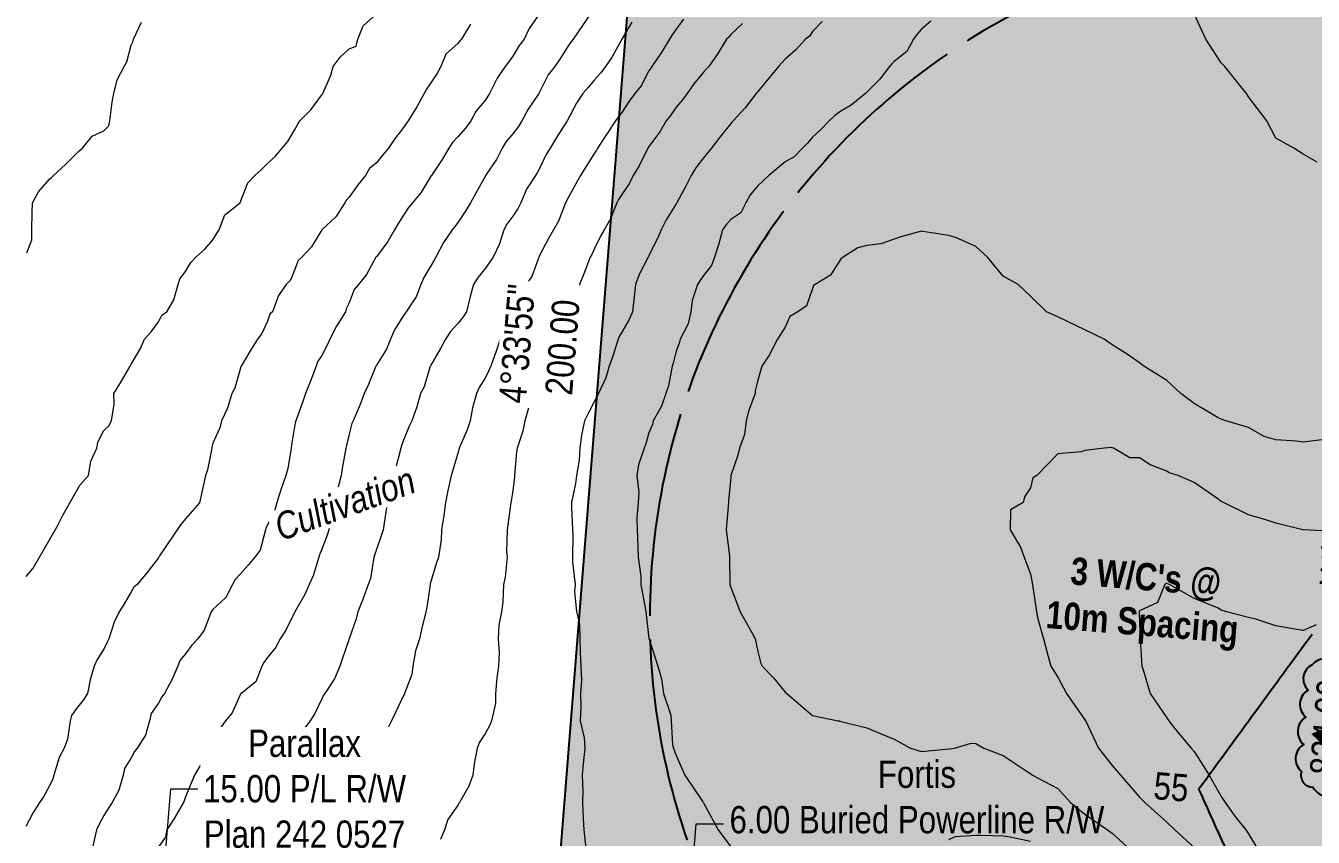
# Model space of a CAD drawing. Extents: x 313085 to 315454, y 5821561 to 5823788.
# Drawn here: x 313276.9 to 313749.2, y 5821940.9 to 5822238.4 of the extents above; entities that cross this region are included whole.
import ezdxf
from ezdxf.enums import TextEntityAlignment as Align

# ---------------------------------------------------------------- set-up
doc = ezdxf.new("R2010")
doc.units = 0
doc.header["$LTSCALE"] = 5
doc.header["$PDSIZE"] = 0.5
doc.linetypes.add('foc-BUFFER', pattern=[16.75, 15, -1.75])
doc.layers.get('Defpoints').update_dxf_attribs({"color": 9})
for name, color, linetype in [('AUX-BUFFER', 7, 'foc-BUFFER'), ('L-BD1', 253, 'Continuous'), ('P-ELEVATION', 7, 'Continuous'), ('P-PROPOSED', 10, 'Continuous'), ('P-PROPOSED-H', 21, 'Continuous'), ('P-TXT', 4, 'Continuous')]:
    doc.layers.add(name, color=color, linetype=linetype)
for name, color, linetype, lineweight in [('C-RW-T', 13, 'Continuous', 9), ('F-EZE-T', 190, 'Continuous', 9), ('T-TEXT', 48, 'Continuous', 18), ('T-TIE-T', 201, 'Continuous', 18)]:
    doc.layers.add(name, color=color, linetype=linetype, lineweight=lineweight)
doc.layers.add('C-TOPO-MAJR', color=7, linetype='Continuous', lineweight=15, true_color=0xd3aa5f)
doc.layers.add('C-TOPO-MINR', color=7, linetype='Continuous', lineweight=13, true_color=0xe9d5af)
doc.styles.add('80', font='ARIALN.TTF', dxfattribs={"height": 10})
doc.styles.add('80CG', font='ARIALN.TTF', dxfattribs={"height": 10})
doc.styles.add('80L', font='ARIALN.TTF', dxfattribs={"height": 10})
doc.styles.add('80LS', font='ARIALNI.TTF', dxfattribs={"height": 10})
doc.dimstyles.new('Compass 5 000', dxfattribs={"dimscale": 5, "dimtxt": 9, "dimasz": 2, "dimexe": 0.2, "dimexo": 0.0625, "dimgap": 0.5, "dimtad": 0, "dimtih": 1, "dimtoh": 1, "dimzin": 0, "dimdsep": 46, "dimtxsty": '80CG', "dimcen": 0.1, "dimse1": 1, "dimse2": 1, "dimclrd": 256, "dimclrt": 256, "dimaunit": 1, "dimadec": 4, "dimazin": 0, "dimtfac": 0.06, "dimtofl": 0, "dimtmove": 0, "dimatfit": 1, "dimfxl": 0.2, "dimtolj": 1, "dimtzin": 0, "dimlwd": -1, "dimarcsym": 0})

# ---------------------------------------------------------------- blocks, each defined once
blk = doc.blocks.new('wa')
at = {"layer": 'P-ELEVATION'}
h = blk.add_hatch(color=111, dxfattribs=at)
h.dxf.hatch_style = 1
edge = h.paths.add_edge_path()
edge.add_arc((-17.35, -4.5), 6.1, 215, 325)
edge.add_arc((-7.35, -4.5), 6.1, 215, 325)
edge.add_arc((2.65, -4.5), 6.1, 215, 325)
edge.add_arc((12.65, -4.5), 6.1, 215, 325)
edge.add_arc((18.14, -3.7), 4.32, 263.4336, 373.4336)
edge.add_arc((18.85, 2.3), 6.1, 305, 415)
edge.add_arc((17.45, 4.39), 5.69, 30.6955, 140.6955)
edge.add_arc((8.05, 4.5), 6.1, 35, 145)
edge.add_arc((-1.95, 4.5), 6.1, 35, 145)
edge.add_arc((-11.95, 4.5), 6.1, 35, 145)
edge.add_arc((-18.04, 3.81), 4.33, 75.4261, 185.4261)
edge.add_arc((-18.36, -2.3), 6.96, 125, 235)
at = {"color": 240, "flags": 128}
blk.add_lwpolyline([(-22.35, -8, 0.520567), (-12.35, -8, 0.520567), (-2.35, -8, 0.520567), (7.65, -8, 0.520567), (17.65, -8, 0.520567), (22.35, -2.7, 0.520567), (22.35, 7.3, 0.520567), (13.05, 8, 0.520567), (3.05, 8, 0.520567), (-6.95, 8, 0.520567), (-16.95, 8, 0.520567), (-22.35, 3.4, 0.520567)], format="xyb", close=True, dxfattribs=at)
at = {"layer": 'P-ELEVATION', "color": 240, "flags": 128}
blk.add_lwpolyline([(0, 0, 12.5, 0, 0), (-12.42, -6.43, 0, 0, 0)], format="xyseb", dxfattribs=at)
at = {"layer": 'P-ELEVATION', "color": 240, "style": '80'}
blk.add_attdef('ELEVATION', text='', height=10, dxfattribs=at).set_placement((0, 0), align=Align.MIDDLE_CENTER)
blk = doc.blocks.new('*D40')
at = {"layer": 'C-RW-T', "transparency": 16777216}
for p, q in [((313327.61, 5821927.86), (313330.06, 5821958.62)), ((313330.06, 5821958.62), (313340.06, 5821958.62)), ((313323.03, 5821870.55), (313322.24, 5821860.58))]:
    blk.add_line(p, q, dxfattribs=at)
at = {"layer": 'C-RW-T', "linetype": 'Continuous', "transparency": 16777216}
for points in [[(313325.95, 5821928), (313329.27, 5821927.73), (313326.81, 5821917.9)], [(313321.37, 5821870.68), (313324.69, 5821870.42), (313323.83, 5821880.52)]]:
    blk.add_solid(points, dxfattribs=at)
at = {"layer": 'Defpoints', "color": 0, "linetype": 'Continuous', "transparency": 16777216}
for p in [(313742.39, 5821884.71), (313323.83, 5821880.52), (313739.41, 5821847.34)]:
    blk.add_point(p, dxfattribs=at)
at = {"layer": 'C-RW-T', "linetype": 'Continuous', "transparency": 16777216, "insert": (313379.15, 5821958.62), "char_height": 10, "attachment_point": 5, "style": '80CG', "bg_fill": 3, "box_fill_scale": 1.1, "bg_fill_color": 256, "bg_fill_true_color": 13158600, "bg_fill_transparency": 0}
blk.add_mtext('\\A1;Parallax\\P15.00 P/L R/W\\PPlan 242 0527', dxfattribs=at)
blk = doc.blocks.new('*D47')
at = {"layer": 'Defpoints', "color": 0, "transparency": 16777216}
for p in [(313520.54, 5821917.47), (313569.52, 5821913.56), (313568.33, 5821898.61)]:
    blk.add_point(p, dxfattribs=at)
at = {"layer": 'F-EZE-T', "transparency": 16777216}
for p, q in [((313521.33, 5821927.44), (313522.8, 5821945.82)), ((313522.8, 5821945.82), (313532.8, 5821945.82)), ((313518.55, 5821892.56), (313517.75, 5821882.59))]:
    blk.add_line(p, q, dxfattribs=at)
for points in [[(313519.67, 5821927.58), (313522.99, 5821927.31), (313520.54, 5821917.47)], [(313516.89, 5821892.69), (313520.21, 5821892.42), (313519.34, 5821902.52)]]:
    blk.add_solid(points, dxfattribs=at)
at = {"layer": 'F-EZE-T', "transparency": 16777216, "insert": (313603.81, 5821945.82), "char_height": 10, "attachment_point": 5, "style": '80CG', "bg_fill": 1, "box_fill_scale": 1.1, "bg_fill_color": 21, "bg_fill_transparency": 0}
blk.add_mtext('\\A1;Fortis\\P6.00 Buried Powerline R/W\\PReg.# 222 283 283', dxfattribs=at)

msp = doc.modelspace()

# ---------------------------------------------------------------- hatches: boundary and pattern name
at = {"layer": 'P-PROPOSED-H'}
h = msp.add_hatch(color=256, dxfattribs=at)
h.dxf.hatch_style = 1
h.paths.add_polyline_path([(313966.114, 5821829.221), (313467.756, 5821869.017), (313507.552, 5822367.376), (314005.91, 5822327.579)])

# ---------------------------------------------------------------- linework, layer by layer
at = {"layer": 'AUX-BUFFER', "color": 251, "linetype": 'foc-BUFFER', "flags": 128}
msp.add_lwpolyline([(313785.719, 5821768.396, 1), (313825.516, 5822266.754), (313775.68, 5822270.734, 1), (313735.884, 5821772.376)], format="xyb", close=True, dxfattribs=at)
at = {"layer": 'C-TOPO-MAJR', "linetype": 'Continuous', "lineweight": 15, "flags": 128}
for points, elevation in [([(313277.059, 5822036.474), (313279.543, 5822039.587), (313288.441, 5822054.878), (313290.378, 5822058.741), (313296.718, 5822070.037), (313299.876, 5822073.575), (313300.72, 5822078.757), (313302.911, 5822083.573), (313303.317, 5822085.793), (313305.536, 5822089.99), (313307.323, 5822091.784), (313308.339, 5822093.571), (313309.368, 5822099.737), (313309.227, 5822103.569), (313311.622, 5822107.481), (313315.145, 5822113.566), (313315.299, 5822113.801), (313315.534, 5822114.338), (313319.014, 5822120.085), (313320.419, 5822123.564), (313322.94, 5822126.156), (313325.532, 5822129.877), (313326.807, 5822132.287), (313328.619, 5822133.562), (313331.183, 5822137.909), (313332.784, 5822143.56), (313333.419, 5822145.67), (313335.53, 5822148.358), (313337.467, 5822151.62), (313339.321, 5822153.558), (313342.573, 5822156.512), (313345.528, 5822159.886), (313346.904, 5822162.179), (313347.84, 5822163.555), (313349.925, 5822169.155), (313355.483, 5822173.553), (313355.504, 5822173.575), (313355.525, 5822173.626), (313358.291, 5822180.786), (313360.856, 5822183.551), (313363.342, 5822185.732), (313365.523, 5822187.907), (313368.504, 5822190.568), (313371, 5822193.549), (313373.049, 5822196.02), (313375.521, 5822200.158), (313376.721, 5822202.346), (313377.4, 5822203.546), (313381.501, 5822207.564), (313385.519, 5822213.105), (313385.749, 5822213.314), (313385.913, 5822213.544), (313388.744, 5822220.316), (313389.62, 5822223.542), (313392.163, 5822226.895), (313395.516, 5822229.982), (313398.116, 5822230.94), (313398.731, 5822233.54), (313400.69, 5822238.365), (313405.514, 5822242.864)], 2074.539), ([(313518.201, 5822240.826), (313515.49, 5822237.243), (313513.968, 5822235.062), (313513.044, 5822233.54), (313510.198, 5822228.834), (313506.495, 5822223.542), (313506.127, 5822222.907), (313505.492, 5822221.871), (313502.588, 5822216.448), (313500.367, 5822213.544), (313498.259, 5822210.78), (313495.494, 5822206.662), (313494.164, 5822204.877), (313493.254, 5822203.546), (313490.172, 5822198.871), (313486.641, 5822193.549), (313486.216, 5822192.83), (313485.497, 5822191.765), (313482.388, 5822186.659), (313480.362, 5822183.551), (313478.631, 5822180.419), (313475.499, 5822174.736), (313475.125, 5822173.927), (313474.904, 5822173.553), (313472.302, 5822166.753), (313470.419, 5822163.555), (313468.614, 5822160.442), (313465.501, 5822154.498), (313465.184, 5822153.875), (313465.095, 5822153.558), (313462.527, 5822146.534), (313460.439, 5822143.56), (313459.191, 5822139.872), (313457.291, 5822133.562), (313456.652, 5822132.413), (313455.503, 5822130.691), (313452.785, 5822126.282), (313450.903, 5822123.564), (313449.542, 5822119.528), (313447.449, 5822113.566), (313446.85, 5822112.221), (313445.505, 5822109.51), (313443.272, 5822105.803), (313442.235, 5822103.569), (313440.795, 5822098.281), (313439.897, 5822093.571), (313438.828, 5822090.25), (313435.913, 5822083.573), (313435.816, 5822083.264), (313435.508, 5822082.134), (313433.586, 5822075.497), (313432.971, 5822073.575), (313431.65, 5822067.435), (313430.899, 5822063.578), (313430.232, 5822058.855), (313429.424, 5822053.58), (313429.21, 5822049.88), (313428.234, 5822043.582), (313427.595, 5822041.497), (313425.51, 5822034.636), (313425.273, 5822033.821), (313425.206, 5822033.584), (313424.033, 5822025.063), (313423.667, 5822023.586), (313422.047, 5822017.051), (313421.292, 5822013.589), (313419.832, 5822009.268), (313418.848, 5822003.591), (313418.512, 5822000.591), (313415.866, 5821993.593), (313415.787, 5821993.318), (313415.512, 5821992.875), (313412.536, 5821986.571), (313411.094, 5821983.595), (313409.225, 5821979.884), (313406.087, 5821973.598), (313405.982, 5821973.13), (313405.514, 5821972.078), (313402.945, 5821966.17), (313400.992, 5821963.6), (313398.634, 5821960.482), (313395.516, 5821956.319), (313394.401, 5821954.717), (313394.102, 5821953.602), (313392.189, 5821946.932), (313389.647, 5821943.604), (313388.696, 5821940.427)], 2079.538), ([(313755.437, 5822053.17), (313745.454, 5822053.564), (313745.439, 5822053.563), (313745.386, 5822053.58), (313735.441, 5822056.102), (313731.738, 5822057.283), (313725.443, 5822059.162), (313716.208, 5822063.578), (313715.445, 5822063.989), (313713.813, 5822065.21), (313705.448, 5822070.933), (313699.682, 5822073.575), (313696.335, 5822074.461), (313695.45, 5822075.153), (313689.372, 5822077.496), (313685.452, 5822079.961), (313681.862, 5822079.983), (313675.879, 5822083.573), (313675.454, 5822083.688), (313675.297, 5822083.731), (313672.5, 5822083.573), (313665.457, 5822082.67), (313664.051, 5822082.168), (313655.459, 5822081.453), (313647.804, 5822073.575), (313646.353, 5822072.683), (313645.461, 5822069.045), (313643.311, 5822065.728), (313642.81, 5822063.578), (313638.142, 5822060.899), (313637.971, 5822053.58), (313641.767, 5822047.276), (313643.143, 5822043.582), (313645.461, 5822037.318), (313646.206, 5822033.584), (313646.34, 5822032.705), (313647.624, 5822023.586), (313648.098, 5822020.95), (313650.194, 5822013.589), (313651.949, 5822007.101), (313652.964, 5822003.591), (313655.459, 5821999.524), (313658.622, 5821993.593), (313665.457, 5821983.945), (313665.669, 5821983.595), (313665.83, 5821983.222), (313670.429, 5821973.598), (313675.454, 5821967.149), (313678.498, 5821963.6), (313685.452, 5821955.611), (313687.444, 5821953.602), (313695.45, 5821946.403), (313698.4, 5821943.604), (313705.448, 5821937.087)], 2084.537)]:
    msp.add_lwpolyline(points, dxfattribs=dict(at, elevation=elevation))
at = {"layer": 'C-TOPO-MINR', "linetype": 'Continuous', "lineweight": 13, "flags": 128}
for points, elevation in [([(313465.501, 5822242.989), (313461.563, 5822237.478), (313459.701, 5822233.54), (313457.863, 5822231.18), (313455.503, 5822227.272), (313453.936, 5822225.11), (313452.799, 5822223.542), (313449.808, 5822219.239), (313446.981, 5822213.544), (313446.413, 5822212.636), (313445.505, 5822211.283), (313442.039, 5822207.013), (313440.094, 5822203.546), (313438.217, 5822200.837), (313435.508, 5822197.812), (313433.489, 5822195.568), (313432.115, 5822193.549), (313429.644, 5822189.415), (313425.682, 5822183.551), (313425.618, 5822183.443), (313425.51, 5822183.268), (313421.841, 5822177.222), (313418.802, 5822173.553), (313417.275, 5822171.79), (313415.512, 5822168.93), (313413.338, 5822165.73), (313412.102, 5822163.555), (313409.743, 5822159.327), (313405.514, 5822153.757), (313405.427, 5822153.645), (313405.363, 5822153.558), (313401.827, 5822147.247), (313398.933, 5822143.56), (313397.404, 5822141.672), (313395.516, 5822136.836), (313394.468, 5822134.61), (313394.161, 5822133.562), (313390.85, 5822128.231), (313388.477, 5822123.564), (313387.548, 5822121.534), (313385.519, 5822117.508), (313383.903, 5822115.183), (313383.355, 5822113.566), (313381.211, 5822107.876), (313379.521, 5822103.569), (313378.48, 5822100.61), (313375.936, 5822093.571), (313375.827, 5822093.265), (313375.521, 5822091.343), (313374.338, 5822084.756), (313374.225, 5822083.573), (313373.004, 5822076.092), (313372.243, 5822073.575), (313370.517, 5822068.581), (313369.038, 5822063.578), (313368.2, 5822060.901), (313365.523, 5822055.257), (313364.901, 5822054.202), (313364.801, 5822053.58), (313362.919, 5822046.186), (313360.876, 5822043.582), (313358.483, 5822040.624), (313355.525, 5822037.356), (313353.715, 5822035.395), (313352.715, 5822033.584), (313350.337, 5822028.775), (313345.528, 5822024.38), (313345.152, 5822023.962), (313344.92, 5822023.586), (313342.291, 5822016.825), (313339.985, 5822013.589), (313337.761, 5822011.358), (313335.53, 5822008.082), (313333.382, 5822005.738), (313332.691, 5822003.591), (313330.467, 5821998.655), (313327.743, 5821993.593), (313326.794, 5821992.331), (313325.532, 5821990.014), (313322.905, 5821986.223), (313322.28, 5821983.595), (313320.816, 5821978.313), (313317.745, 5821973.598), (313316.808, 5821972.324), (313315.534, 5821969.961), (313313.06, 5821966.074), (313312.645, 5821963.6), (313310.967, 5821958.17), (313308.529, 5821953.602), (313307.402, 5821951.736), (313305.536, 5821948.813), (313303.652, 5821945.489), (313302.869, 5821943.604), (313301.497, 5821937.646)], 2076.539), ([(313484.516, 5822243.538), (313480.831, 5822238.205), (313477.655, 5822233.54), (313476.772, 5822232.267), (313475.499, 5822230.444), (313472.851, 5822226.189), (313470.95, 5822223.542), (313468.548, 5822220.495), (313465.501, 5822214.325), (313465.215, 5822213.83), (313465.049, 5822213.544), (313461.216, 5822207.832), (313458.871, 5822203.546), (313457.609, 5822201.441), (313455.503, 5822198.855), (313453.075, 5822195.977), (313451.707, 5822193.549), (313449.623, 5822189.431), (313445.555, 5822183.551), (313445.539, 5822183.518), (313445.505, 5822183.459), (313441.952, 5822177.106), (313440.05, 5822173.553), (313438.351, 5822170.71), (313435.508, 5822166.449), (313434.296, 5822164.767), (313433.303, 5822163.555), (313430.069, 5822158.996), (313427.314, 5822153.558), (313426.646, 5822152.421), (313425.51, 5822150.393), (313422.943, 5822146.127), (313421.811, 5822143.56), (313420.062, 5822139.01), (313416.397, 5822133.562), (313416.015, 5822133.059), (313415.512, 5822132.133), (313412.134, 5822126.942), (313410.673, 5822123.564), (313409.212, 5822119.866), (313405.514, 5822113.92), (313405.377, 5822113.704), (313405.308, 5822113.566), (313402.462, 5822106.621), (313401.009, 5822103.569), (313399.536, 5822099.549), (313396.988, 5822093.571), (313396.541, 5822092.547), (313395.516, 5822088.662), (313394.568, 5822084.522), (313394.285, 5822083.573), (313392.991, 5822076.101), (313392.611, 5822073.575), (313391.15, 5822067.944), (313389.892, 5822063.578), (313389.026, 5822060.07), (313388.008, 5822053.58), (313387.463, 5822051.635), (313385.519, 5822046.453), (313384.657, 5822044.444), (313384.391, 5822043.582), (313382.342, 5822036.761), (313380.864, 5822033.584), (313379.203, 5822029.902), (313375.643, 5822023.586), (313375.598, 5822023.509), (313375.521, 5822023.338), (313372.237, 5822016.873), (313370.258, 5822013.589), (313368.559, 5822010.553), (313365.523, 5822006.814), (313364.16, 5822004.954), (313363.427, 5822003.591), (313361.27, 5821997.847), (313355.904, 5821993.593), (313355.704, 5821993.414), (313355.525, 5821993.04), (313352.619, 5821986.502), (313350.121, 5821983.595), (313348.25, 5821980.873), (313345.528, 5821976.898), (313344.319, 5821974.806), (313343.883, 5821973.598), (313341.283, 5821967.844), (313338.764, 5821963.6), (313337.774, 5821961.355), (313335.53, 5821955.735), (313334.946, 5821954.186), (313334.743, 5821953.602), (313331.364, 5821947.77), (313328.692, 5821943.604), (313328.183, 5821940.953), (313325.532, 5821937.399)], 2077.538), ([(313750.584, 5822188.403), (313745.439, 5822191.348), (313742.059, 5822193.549), (313735.441, 5822197.201), (313732.166, 5822203.546), (313725.443, 5822212.402), (313724.741, 5822213.544), (313721.612, 5822217.375), (313716.797, 5822223.542), (313715.445, 5822224.813), (313709.751, 5822233.54), (313705.448, 5822242.781)], 2082.537), ([(313439.991, 5822239.054), (313436.786, 5822233.54), (313436.158, 5822232.889), (313435.508, 5822232.086), (313430.984, 5822228.065), (313429.174, 5822223.542), (313427.915, 5822221.137), (313425.51, 5822217.473), (313423.887, 5822215.167), (313423.01, 5822213.544), (313420.32, 5822208.737), (313417.201, 5822203.546), (313416.412, 5822202.647), (313415.512, 5822201.075), (313412.204, 5822196.856), (313409.945, 5822193.549), (313407.902, 5822191.161), (313405.514, 5822188.222), (313402.969, 5822186.096), (313401.477, 5822183.551), (313398.834, 5822180.233), (313395.516, 5822175.618), (313394.522, 5822174.548), (313393.947, 5822173.553), (313390.642, 5822168.43), (313385.519, 5822163.579), (313385.507, 5822163.567), (313385.497, 5822163.555), (313381.725, 5822157.351), (313378.164, 5822153.558), (313376.776, 5822152.302), (313375.521, 5822148.755), (313373.948, 5822145.133), (313372.412, 5822143.56), (313369.576, 5822139.507), (313367.343, 5822133.562), (313366.465, 5822132.62), (313365.523, 5822130.169), (313363.508, 5822125.58), (313361.893, 5822123.564), (313359.493, 5822119.596), (313355.872, 5822113.566), (313355.776, 5822113.315), (313355.525, 5822112.554), (313353.532, 5822105.562), (313352.427, 5822103.569), (313350.829, 5822098.267), (313348.72, 5822093.571), (313348.071, 5822091.027), (313345.528, 5822085.325), (313345.138, 5822083.962), (313345.105, 5822083.573), (313343.515, 5822075.588), (313342.858, 5822073.575), (313340.581, 5822063.473), (313335.53, 5822057.671), (313334.229, 5822056.182), (313333.707, 5822055.403), (313325.979, 5822044.029), (313325.675, 5822043.582), (313325.605, 5822043.509), (313325.532, 5822043.387), (313321.273, 5822037.843), (313317.782, 5822033.584), (313316.568, 5822032.551), (313315.534, 5822030.845), (313312.852, 5822026.269), (313311.138, 5822023.586), (313309.366, 5822019.757), (313307.409, 5822013.589), (313306.771, 5822012.354), (313305.536, 5822009.885), (313303.035, 5822006.093), (313302.006, 5822003.591), (313300.554, 5821998.575), (313299.532, 5821993.593), (313297.945, 5821991.187), (313295.539, 5821988.029), (313293.631, 5821985.503), (313293.228, 5821983.595), (313292.239, 5821976.897), (313291.003, 5821973.598), (313289.077, 5821970.062), (313287.186, 5821963.6), (313286.832, 5821962.308), (313285.541, 5821959.791), (313283.399, 5821955.744), (313281.879, 5821953.602), (313279.462, 5821949.683), (313276.878, 5821944.839)], 2075.539), ([(313277.294, 5822155.181), (313279.15, 5822159.949), (313279.146, 5822163.555), (313279.182, 5822169.915), (313279.298, 5822173.553), (313281.521, 5822177.573), (313285.541, 5822182.187), (313286.333, 5822182.759), (313287.08, 5822183.551), (313291.509, 5822187.581), (313295.539, 5822191.605), (313296.493, 5822192.594), (313297.742, 5822193.549), (313301.185, 5822197.9), (313305.536, 5822199.848), (313307.309, 5822201.774), (313307.7, 5822203.546), (313308.622, 5822210.459), (313309.138, 5822213.544), (313310.448, 5822218.63), (313312.992, 5822223.542), (313313.932, 5822225.144), (313315.534, 5822231.256), (313316.267, 5822232.807), (313316.364, 5822233.54), (313319.358, 5822239.714)], 2073.539), ([(313499.253, 5822239.779), (313495.534, 5822233.54), (313495.517, 5822233.517), (313495.494, 5822233.472), (313491.942, 5822227.094), (313489.564, 5822223.542), (313487.812, 5822221.227), (313485.497, 5822218.562), (313483.192, 5822215.849), (313481.294, 5822213.544), (313478.943, 5822210.1), (313475.499, 5822203.608), (313475.479, 5822203.566), (313475.466, 5822203.546), (313471.594, 5822197.453), (313469.22, 5822193.549), (313467.845, 5822191.205), (313465.501, 5822186.3), (313464.498, 5822184.553), (313463.92, 5822183.551), (313460.594, 5822178.46), (313458.497, 5822173.553), (313457.513, 5822171.543), (313455.503, 5822168.583), (313453.395, 5822165.664), (313452.235, 5822163.555), (313450.614, 5822158.447), (313448.334, 5822153.558), (313447.163, 5822151.9), (313445.505, 5822149.514), (313442.796, 5822146.269), (313441.187, 5822143.56), (313439.935, 5822139.132), (313438.599, 5822133.562), (313437.333, 5822131.737), (313435.508, 5822129.426), (313432.746, 5822126.326), (313430.847, 5822123.564), (313428.98, 5822120.094), (313425.51, 5822114.038), (313425.344, 5822113.732), (313425.29, 5822113.566), (313423.023, 5822106.056), (313421.699, 5822103.569), (313420.378, 5822098.703), (313418.505, 5822093.571), (313417.518, 5822091.565), (313415.512, 5822086.443), (313414.722, 5822084.363), (313414.456, 5822083.573), (313412.65, 5822076.437), (313412.259, 5822073.575), (313411.374, 5822067.716), (313409.472, 5822063.578), (313409.019, 5822060.073), (313407.942, 5822053.58), (313407.322, 5822051.772), (313405.514, 5822046.423), (313404.838, 5822044.259), (313404.624, 5822043.582), (313403.292, 5822035.807), (313402.505, 5822033.584), (313400.69, 5822028.411), (313398.752, 5822023.586), (313398.131, 5822020.972), (313395.516, 5822013.654), (313395.502, 5822013.603), (313395.494, 5822013.589), (313392.91, 5822006.197), (313392.09, 5822003.591), (313390.193, 5821998.916), (313386.534, 5821993.593), (313386.153, 5821992.959), (313385.519, 5821991.628), (313382.912, 5821986.202), (313381.268, 5821983.595), (313378.766, 5821980.351), (313375.521, 5821975.421), (313374.782, 5821974.337), (313374.482, 5821973.598), (313371.903, 5821967.217), (313368.626, 5821963.6), (313367.251, 5821961.872), (313365.523, 5821959.332), (313363.175, 5821955.95), (313362.116, 5821953.602), (313360.183, 5821948.944), (313356.6, 5821943.604), (313356.335, 5821942.795), (313355.525, 5821941.343), (313353.225, 5821935.907)], 2078.538), ([(313539.763, 5822239.26), (313535.485, 5822235.212), (313534.755, 5822234.27), (313533.971, 5822233.54), (313530.803, 5822228.224), (313527.478, 5822223.542), (313526.487, 5822222.543), (313525.488, 5822221.393), (313521.943, 5822217.089), (313519.46, 5822213.544), (313517.805, 5822211.229), (313515.49, 5822208.599), (313513.449, 5822205.587), (313511.758, 5822203.546), (313509.53, 5822199.509), (313505.492, 5822194.158), (313505.268, 5822193.773), (313505.125, 5822193.549), (313501.956, 5822187.087), (313499.764, 5822183.551), (313498.307, 5822180.738), (313495.494, 5822176.545), (313494.358, 5822174.69), (313493.69, 5822173.553), (313491.352, 5822167.698), (313489.125, 5822163.555), (313487.713, 5822161.339), (313485.497, 5822156.799), (313484.504, 5822154.55), (313483.924, 5822153.558), (313481.602, 5822147.455), (313479.982, 5822143.56), (313479.355, 5822139.704), (313477.177, 5822133.562), (313476.604, 5822132.457), (313475.499, 5822130.736), (313473.019, 5822126.044), (313471.332, 5822123.564), (313470.263, 5822118.802), (313468.704, 5822113.566), (313467.536, 5822111.531), (313465.501, 5822107.617), (313464.159, 5822104.91), (313463.471, 5822103.569), (313461.205, 5822097.867), (313459.946, 5822093.571), (313459.241, 5822089.833), (313457.153, 5822083.573), (313456.913, 5822082.163), (313456.188, 5822073.575), (313456.159, 5822072.92), (313455.503, 5822068.014), (313454.957, 5822064.123), (313454.806, 5822063.578), (313453.682, 5822055.401), (313453.422, 5822053.58), (313453.291, 5822045.794), (313453.436, 5822043.582), (313452.796, 5822036.291), (313452.133, 5822033.584), (313451.901, 5822027.188), (313451.426, 5822023.586), (313450.45, 5822018.642), (313450.197, 5822013.589), (313450.493, 5822008.601), (313450.299, 5822003.591), (313449.729, 5821999.367), (313449.19, 5821993.593), (313449.147, 5821989.952), (313447.703, 5821983.595), (313447.076, 5821982.025), (313445.505, 5821979.084), (313443.347, 5821975.756), (313442.452, 5821973.598), (313441.355, 5821967.751), (313440.83, 5821963.6), (313439.477, 5821959.631), (313435.953, 5821953.602), (313435.787, 5821953.323), (313435.508, 5821952.806), (313431.718, 5821947.394), (313430.441, 5821943.604), (313429.029, 5821940.085)], 2080.538), ([(313569.012, 5822240.005), (313565.479, 5822236.343), (313564.38, 5822234.638), (313562.882, 5822233.54), (313559.406, 5822229.614), (313555.481, 5822226.147), (313553.027, 5822223.542), (313545.483, 5822214.357), (313545.196, 5822213.831), (313544.88, 5822213.544), (313540.743, 5822208.287), (313536.372, 5822203.546), (313535.905, 5822203.127), (313535.485, 5822202.59), (313531.479, 5822197.555), (313528.472, 5822193.549), (313527.087, 5822191.949), (313525.488, 5822190.015), (313522.72, 5822186.319), (313520.936, 5822183.551), (313519.188, 5822179.853), (313515.751, 5822173.553), (313515.649, 5822173.394), (313515.49, 5822173.133), (313511.835, 5822167.21), (313509.967, 5822163.555), (313508.617, 5822160.431), (313505.492, 5822154.134), (313505.314, 5822153.736), (313505.187, 5822153.558), (313501.871, 5822147.181), (313500.538, 5822143.56), (313500.019, 5822139.035), (313499.437, 5822133.562), (313498.275, 5822130.781), (313495.494, 5822126.102), (313494.6, 5822124.459), (313494.183, 5822123.564), (313492.136, 5822116.924), (313490.897, 5822113.566), (313489.696, 5822109.367), (313486.952, 5822103.569), (313486.477, 5822102.588), (313485.497, 5822100.822), (313483.063, 5822096.004), (313481.903, 5822093.571), (313480.708, 5822088.361), (313480.197, 5822083.573), (313479.924, 5822079.148), (313478.879, 5822073.575), (313478.512, 5822070.562), (313477.037, 5822063.578), (313477.14, 5822061.937), (313477.443, 5822053.58), (313477.595, 5822051.483), (313477.397, 5822043.582), (313477.394, 5822041.687), (313478.368, 5822033.584), (313478.149, 5822030.934), (313478.957, 5822023.586), (313479.985, 5822019.1), (313480.131, 5822013.589), (313480.311, 5822008.777), (313480.472, 5822003.591), (313480.719, 5821998.371), (313480.394, 5821993.593), (313480.446, 5821988.646), (313480.221, 5821983.595), (313481.784, 5821977.311), (313481.957, 5821973.598), (313481.341, 5821967.756), (313480.943, 5821963.6), (313481.19, 5821957.909), (313481.115, 5821953.602), (313481.398, 5821947.703), (313481.634, 5821943.604), (313482.349, 5821936.754)], 2081.537), ([(313608.922, 5822240.086), (313605.47, 5822237.169), (313603.763, 5822235.247), (313602.515, 5822233.54), (313600.059, 5822228.952), (313595.472, 5822225.276), (313594.601, 5822224.413), (313593.705, 5822223.542), (313590.135, 5822218.881), (313585.474, 5822214.119), (313585.194, 5822213.824), (313584.903, 5822213.544), (313579.725, 5822209.295), (313575.477, 5822206.864), (313573.592, 5822205.431), (313571.607, 5822203.546), (313568.585, 5822200.44), (313565.479, 5822197.53), (313563.631, 5822195.397), (313561.793, 5822193.549), (313558.712, 5822190.318), (313555.481, 5822188.493), (313549.433, 5822183.551), (313545.483, 5822179.758), (313542.658, 5822176.378), (313541.033, 5822173.553), (313539.233, 5822169.805), (313535.485, 5822167.439), (313533.689, 5822165.352), (313532.508, 5822163.555), (313530.977, 5822158.066), (313529.561, 5822153.558), (313528.49, 5822150.555), (313525.488, 5822146.873), (313524.148, 5822144.9), (313523.313, 5822143.56), (313521.302, 5822137.748), (313520.897, 5822133.562), (313519.869, 5822129.183), (313516.894, 5822123.564), (313516.652, 5822122.403), (313515.49, 5822119.158), (313514.334, 5822114.723), (313513.961, 5822113.566), (313512.648, 5822106.41), (313511.736, 5822103.569), (313510.149, 5822098.912), (313507.027, 5822093.571), (313506.827, 5822092.236), (313505.492, 5822089.132), (313504.268, 5822084.797), (313503.781, 5822083.573), (313501.66, 5822077.408), (313501.106, 5822073.575), (313501.729, 5822067.341), (313501.569, 5822063.578), (313501.065, 5822058.007), (313501.135, 5822053.58), (313501.363, 5822047.711), (313501.595, 5822043.582), (313502.547, 5822036.529), (313502.513, 5822033.584), (313504.057, 5822025.021), (313504.332, 5822023.586), (313505.492, 5822013.788), (313505.52, 5822013.589), (313505.528, 5822013.553), (313508.728, 5822003.591), (313510.081, 5821999.002), (313510.881, 5821993.593), (313513.487, 5821985.598), (313513.625, 5821983.595), (313514.166, 5821974.922), (313514.554, 5821973.598), (313515.49, 5821970.811), (313518.719, 5821963.6), (313525.252, 5821953.838), (313525.403, 5821953.602), (313525.488, 5821953.467), (313530.943, 5821943.604), (313535.485, 5821937.374)], 2082.537), ([(313752.38, 5822086.629), (313745.439, 5822085.727), (313742.941, 5822086.071), (313735.441, 5822086.55), (313731.245, 5822087.769), (313725.443, 5822091.127), (313717.133, 5822093.571), (313715.445, 5822094.121), (313714.306, 5822094.71), (313705.448, 5822099.917), (313700.618, 5822103.569), (313695.45, 5822108.374), (313687.076, 5822113.566), (313685.452, 5822114.796), (313681.29, 5822117.729), (313675.454, 5822121.463), (313672.472, 5822123.564), (313665.457, 5822126.898), (313658.981, 5822130.04), (313655.459, 5822131.667), (313651.368, 5822133.562), (313645.461, 5822139.238), (313640.969, 5822143.56), (313635.463, 5822146.672), (313629.723, 5822153.558), (313625.465, 5822157.447), (313618.294, 5822160.729), (313615.468, 5822161.501), (313606.022, 5822163.003), (313605.47, 5822163.068), (313597.93, 5822161.097), (313595.472, 5822160.161), (313590.512, 5822158.518), (313585.474, 5822157.821), (313582.075, 5822156.957), (313576.706, 5822153.558), (313575.954, 5822153.08), (313575.477, 5822152.377), (313572.094, 5822146.943), (313566.514, 5822143.56), (313565.894, 5822143.145), (313565.479, 5822142.126), (313563.247, 5822135.794), (313560.081, 5822133.562), (313557.171, 5822131.872), (313555.481, 5822127.972), (313552.612, 5822123.564), (313549.58, 5822117.663), (313546.878, 5822113.566), (313545.483, 5822108.531), (313544.46, 5822104.592), (313544.466, 5822103.569), (313541.975, 5822097.079), (313541.159, 5822093.571), (313540.515, 5822088.541), (313538.688, 5822083.573), (313538.092, 5822080.966), (313535.564, 5822073.575), (313535.559, 5822073.501), (313535.485, 5822072.786), (313534.683, 5822064.38), (313534.62, 5822063.578), (313533.941, 5822055.124), (313533.784, 5822053.58), (313534.991, 5822044.076), (313535.051, 5822043.582), (313535.152, 5822033.918), (313535.152, 5822033.584), (313535.485, 5822032.442), (313538.961, 5822023.586), (313543.321, 5822015.75), (313544.467, 5822013.589), (313545.483, 5822008.95), (313546.521, 5822004.629), (313547.063, 5822003.591), (313551.229, 5821999.339), (313555.481, 5821994.122), (313556.129, 5821993.593), (313565.479, 5821985.472), (313574.93, 5821983.595), (313575.477, 5821983.517), (313575.577, 5821983.495), (313585.474, 5821980.972), (313590.031, 5821979.039), (313595.472, 5821976.829), (313601.4, 5821973.598), (313605.47, 5821972.342), (313606.661, 5821972.407), (313615.468, 5821973.288), (313615.809, 5821973.256), (313617.635, 5821973.598), (313623.692, 5821975.371), (313625.465, 5821975.296), (313628.332, 5821973.598), (313635.463, 5821970.82), (313643.83, 5821965.231), (313645.461, 5821964.232), (313646.252, 5821963.6), (313655.459, 5821958.748), (313660.132, 5821953.602), (313665.457, 5821949.401), (313673.733, 5821943.604), (313675.454, 5821942.414), (313685.124, 5821933.606)], 2083.537), ([(313750.24, 5822018.785), (313745.439, 5822016.636), (313741.709, 5822017.318), (313735.441, 5822018.398), (313728.17, 5822020.859), (313725.443, 5822021.412), (313717.357, 5822023.586), (313715.445, 5822024.148), (313714.089, 5822024.943), (313705.448, 5822028.455), (313696.49, 5822033.584), (313695.45, 5822033.9), (313695.088, 5822033.946), (313694.792, 5822033.584), (313692.1, 5822026.936), (313685.452, 5822023.861), (313685.342, 5822023.696), (313685.327, 5822023.586), (313685.452, 5822019.46), (313685.743, 5822013.589), (313685.691, 5822013.35), (313686.33, 5822003.591), (313686.779, 5822002.264), (313689.309, 5821993.593), (313695.45, 5821984.627), (313696.2, 5821983.595), (313698.637, 5821980.409), (313704.393, 5821973.598), (313705.448, 5821972.325), (313710.956, 5821963.6), (313715.445, 5821955.781), (313716.829, 5821953.602), (313720.428, 5821948.62), (313724.398, 5821943.604), (313725.443, 5821942.19), (313730.534, 5821933.606)], 2085.537), ([(313615.468, 5821940.099), (313617.956, 5821941.116), (313625.465, 5821941.688), (313627.373, 5821941.697), (313635.463, 5821941.343), (313637.976, 5821941.092), (313645.461, 5821939.468)], 2082.537)]:
    msp.add_lwpolyline(points, dxfattribs=dict(at, elevation=elevation))
at = {"layer": 'P-PROPOSED', "flags": 128}
msp.add_lwpolyline([(313966.114, 5821829.221), (313467.756, 5821869.017), (313507.552, 5822367.376), (314005.91, 5822327.579)], close=True, dxfattribs=at)

# ---------------------------------------------------------------- texts
at = {"layer": 'L-BD1', "color": 3, "linetype": 'Continuous', "insert": (313688.215, 5822041.416), "char_height": 9.99889, "width": 70.03765, "attachment_point": 2, "rotation": 355.43436, "style": '80L', "bg_fill": 1, "box_fill_scale": 1.1, "bg_fill_color": 21, "bg_fill_transparency": 0}
msp.add_mtext("{\\fArial Narrow|b1|i0|c0|p34;3 W/C's @\\P10m Spacing}", dxfattribs=at)
at = {"layer": 'P-TXT', "insert": (313753.032, 5822052.581), "char_height": 9.9989, "width": 37.64016, "attachment_point": 2, "rotation": 85.43476, "style": '80L', "bg_fill": 1, "box_fill_scale": 1.5, "bg_fill_color": 21, "bg_fill_transparency": 0}
msp.add_mtext("W/C 'C'", dxfattribs=at)

# ---------------------------------------------------------------- next in the draw order: texts
at = {"layer": 'L-BD1', "insert": (313452.096, 5822122.248), "char_height": 9.9989, "width": 43.26027, "attachment_point": 2, "rotation": 85.43436, "style": '80L', "bg_fill": 3, "box_fill_scale": 1.15, "bg_fill_color": 256, "bg_fill_true_color": 256, "bg_fill_transparency": 0}
msp.add_mtext('4°33\'55"\\P200.00', dxfattribs=at)
at = {"layer": 'T-TEXT', "insert": (313392.206, 5822067.911), "char_height": 9.99889, "width": 53.79097, "attachment_point": 2, "rotation": 20, "style": '80LS', "bg_fill": 3, "box_fill_scale": 1.15, "bg_fill_color": 256, "bg_fill_true_color": 256, "bg_fill_transparency": 0}
msp.add_mtext('Cultivation', dxfattribs=at)

# ---------------------------------------------------------------- next in the draw order: dimensions: what is measured, and where the dimension line sits
at = {"layer": 'C-RW-T', "linetype": 'Continuous'}
dim = msp.add_linear_dim(base=(313323.827, 5821880.52), p1=(313742.392, 5821884.714), p2=(313739.408, 5821847.337), angle=265.43476, text='Parallax\\P15.00 P/L R/W\\PPlan 242 0527', dimstyle='Compass 5 000', override={"dimtfill": 1}, dxfattribs=at)
dim.commit()
dim.dimension.update_dxf_attribs({"geometry": '*D40', "text_midpoint": (313379.149, 5821958.617), "dimtype": 161})

# ---------------------------------------------------------------- next in the draw order: block references
at = {"linetype": 'Continuous', "xscale": 0.9998889, "yscale": 0.9998889, "zscale": 0.9998889, "rotation": 85.43472222222222}
msp.add_blockref('wa', (313754.23, 5821981.222), dxfattribs=at).add_auto_attribs({'ELEVATION': '834.00'})

# ---------------------------------------------------------------- next in the draw order: texts
at = {"layer": 'T-TIE-T', "insert": (313697.472, 5821964.351), "char_height": 9.9989, "width": 16.68808, "attachment_point": 2, "rotation": 355.43476, "style": '80L', "bg_fill": 1, "box_fill_scale": 1.15, "bg_fill_color": 21, "bg_fill_transparency": 0}
msp.add_mtext('55', dxfattribs=at)

# ---------------------------------------------------------------- next in the draw order: dimensions: what is measured, and where the dimension line sits
at = {"layer": 'F-EZE-T', "color": 1}
dim = msp.add_linear_dim(base=(313520.536, 5821917.474), p1=(313568.329, 5821898.612), p2=(313569.523, 5821913.563), angle=85.43476, text='Fortis\\P6.00 Buried Powerline R/W\\PReg.# 222 283 283', dimstyle='Compass 5 000', override={"dimtfill": 2, "dimtfillclr": 21}, dxfattribs=at)
dim.commit()
dim.dimension.update_dxf_attribs({"geometry": '*D47', "text_midpoint": (313603.806, 5821945.82), "dimtype": 161})

# ---------------------------------------------------------------- next in the draw order: leaders
at = {"layer": 'T-TIE-T', "linetype": 'Continuous', "path_type": 1}
for points in [[(313748.756, 5822015.22), (313707.253, 5821958.553)], [(313740.455, 5821884.868), (313707.253, 5821958.553)]]:
    msp.add_leader(points, dimstyle='Compass 5 000', override={"dimgap": 0.5, "dimtad": 0}, dxfattribs=at)

doc.saveas('drawing.dxf')
